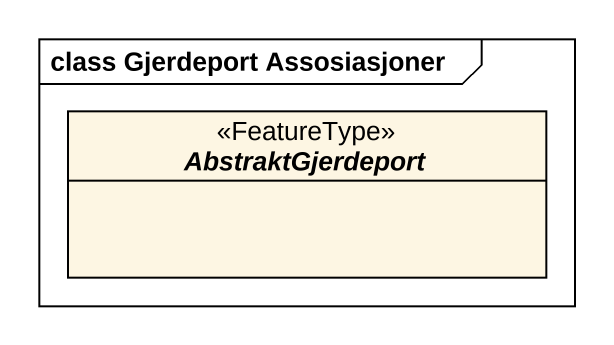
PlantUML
@startuml
mainframe class Gjerdeport Assosiasjoner
hide circle
hide empty members
abstract class AbstraktGjerdeport <<FeatureType>>
@enduml
